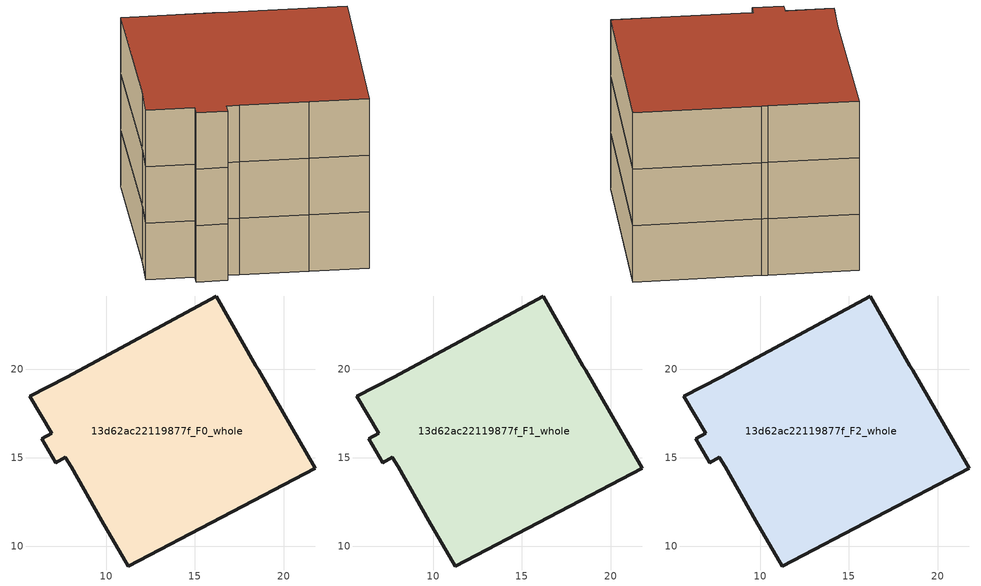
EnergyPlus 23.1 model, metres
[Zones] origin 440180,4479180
13d62ac22119877f_F0_whole
 floor ground (EU_floor_Construction): 18.45,20.2 18.6,19.94 21.78,14.4 11.23,8.9 9.74,11.46 8.02,14.48 7.7,15.03 7.15,14.71 6.36,16.08 6.92,16.38 5.7,18.47 7.77,19.53 16.2,24.12 z0
 wall outside (EU_wall_Construction): 16.2,24.12 7.77,19.53 5.7,18.47 6.92,16.38 6.36,16.08 7.15,14.71 7.7,15.03 8.02,14.48 9.74,11.46 11.23,8.9 21.78,14.4 18.6,19.94 18.45,20.2 16.2,24.12 z0:3
13d62ac22119877f_F1_whole
 floor to 13d62ac22119877f_F0_whole (EU_floor_Construction): 18.45,20.2 18.6,19.94 21.78,14.4 11.23,8.9 9.74,11.46 8.02,14.48 7.7,15.03 7.15,14.71 6.36,16.08 6.92,16.38 5.7,18.47 7.77,19.53 16.2,24.12 z3
 wall outside (EU_wall_Construction): 16.2,24.12 7.77,19.53 5.7,18.47 6.92,16.38 6.36,16.08 7.15,14.71 7.7,15.03 8.02,14.48 9.74,11.46 11.23,8.9 21.78,14.4 18.6,19.94 18.45,20.2 16.2,24.12 z3:6
13d62ac22119877f_F2_whole
 floor to 13d62ac22119877f_F1_whole (EU_floor_Construction): 18.45,20.2 18.6,19.94 21.78,14.4 11.23,8.9 9.74,11.46 8.02,14.48 7.7,15.03 7.15,14.71 6.36,16.08 6.92,16.38 5.7,18.47 7.77,19.53 16.2,24.12 z6
 wall outside (EU_wall_Construction): 16.2,24.12 7.77,19.53 5.7,18.47 6.92,16.38 6.36,16.08 7.15,14.71 7.7,15.03 8.02,14.48 9.74,11.46 11.23,8.9 21.78,14.4 18.6,19.94 18.45,20.2 16.2,24.12 z6:9
 roof outside (EU_roof_Construction): 21.78,14.4 18.6,19.94 18.45,20.2 16.2,24.12 7.77,19.53 5.7,18.47 6.92,16.38 6.36,16.08 7.15,14.71 7.7,15.03 8.02,14.48 9.74,11.46 11.23,8.9 z9
[Building]
EU S2 Campaign: North Axis=0; Terrain=City; Solar Distribution=FullExterior
[Site:Location]
Madrid: Latitude=40.5; Longitude=-3.5; Time Zone=1; Elevation=609
[SizingPeriod:WeatherFileDays]
AnnualSizingPeriod: Begin Month=1; Begin Day of Month=1; End Month=12; End Day of Month=31; Day of Week for Start Day=Monday; Use Weather File Daylight Saving Period=No; Use Weather File Rain and Snow Indicators=No
[MATERIAL]
EU_InternalMass_Material: Roughness=MediumRough; Thickness=0.1; Conductivity=1; Density=1800; Specific Heat=900; Thermal Absorptance=0.9; Solar Absorptance=0.7; Visible Absorptance=0.7
[MATERIAL:NOMASS] Roughness=MediumRough; Thermal Absorptance=0.9; Solar Absorptance=0.7; Visible Absorptance=0.7
Name | Thermal Resistance
EU_wall_NoMass | 1.60022
EU_roof_NoMass | 1.57597
EU_floor_NoMass | 0.470652
[CONSTRUCTION]
EU_wall_Construction: EU_wall_NoMass
EU_roof_Construction: EU_roof_NoMass
EU_floor_Construction: EU_floor_NoMass
EU_InternalMass_Construction: EU_InternalMass_Material
[ZONE] Type=1; Multiplier=1; Ceiling Height=autocalculate; Floor Area=autocalculate; Part of Total Floor Area=Yes
Name | Volume
13d62ac22119877f_F0_whole | 399.424
13d62ac22119877f_F1_whole; 13d62ac22119877f_F2_whole | 399.425
[INTERNALMASS] Construction=EU_InternalMass_Construction; Surface Area=133.141
Name | Zone or ZoneList
13d62ac22119877f_F0_whole_EU_InternalMass | 13d62ac22119877f_F0_whole
13d62ac22119877f_F1_whole_EU_InternalMass | 13d62ac22119877f_F1_whole
13d62ac22119877f_F2_whole_EU_InternalMass | 13d62ac22119877f_F2_whole
[OTHEREQUIPMENT] Fuel Type=Electricity; Design Level Calculation Method=Watts/Area; Power per Zone Floor Area=1; Fraction Latent=0; Fraction Radiant=0; Fraction Lost=0; Carbon Dioxide Generation Rate=0; EndUse Subcategory=EU_Step8_InternalGains
Name | Zone or ZoneList or Space or SpaceList | Schedule
EU_Step8_InternalGain_13d62ac22119877f_F0_whole_f000 | 13d62ac22119877f_F0_whole | EU_Step8_GainSchedule_13d62ac22119877f_F0_whole_f000
EU_Step8_InternalGain_13d62ac22119877f_F1_whole_f000 | 13d62ac22119877f_F1_whole | EU_Step8_GainSchedule_13d62ac22119877f_F1_whole_f000
EU_Step8_InternalGain_13d62ac22119877f_F2_whole_f000 | 13d62ac22119877f_F2_whole | EU_Step8_GainSchedule_13d62ac22119877f_F2_whole_f000
[ZONEVENTILATION:DESIGNFLOWRATE] Schedule=EU_AlwaysOn; Design Flow Rate Calculation Method=AirChanges/Hour; Air Changes per Hour=0.480704; Ventilation Type=Natural; Fan Pressure Rise=0; Fan Total Efficiency=1; Constant Term Coefficient=1; Temperature Term Coefficient=0; Velocity Term Coefficient=0; Velocity Squared Term Coefficient=0; Minimum Indoor Temperature=-100; Maximum Indoor Temperature=100; Delta Temperature=-100; Minimum Outdoor Temperature=-100; Maximum Outdoor Temperature=100; Maximum Wind Speed=40
Name | Zone or ZoneList or Space or SpaceList
EU_ConstantAir_13d62ac22119877f_F0_whole | 13d62ac22119877f_F0_whole
EU_ConstantAir_13d62ac22119877f_F1_whole | 13d62ac22119877f_F1_whole
EU_ConstantAir_13d62ac22119877f_F2_whole | 13d62ac22119877f_F2_whole
[HVACTEMPLATE:THERMOSTAT] Constant Heating Setpoint=20; Constant Cooling Setpoint=50
EU_HeatOnly_13d62ac22119877f_F0_whole; EU_HeatOnly_13d62ac22119877f_F1_whole; EU_HeatOnly_13d62ac22119877f_F2_whole
[HVACTEMPLATE:ZONE:IDEALLOADSAIRSYSTEM] System Availability Schedule=EU_AlwaysOn; Maximum Heating Supply Air Temperature=50; Minimum Cooling Supply Air Temperature=13; Maximum Heating Supply Air Humidity Ratio=0.0156; Minimum Cooling Supply Air Humidity Ratio=0.0077; Heating Limit=NoLimit; Cooling Limit=NoLimit; Heating Availability Schedule=EU_AlwaysOn; Cooling Availability Schedule=EU_CoolingOff; Dehumidification Control Type=ConstantSensibleHeatRatio; Cooling Sensible Heat Ratio=0.7; Dehumidification Setpoint=60; Humidification Control Type=None; Humidification Setpoint=30; Outdoor Air Method=None; Outdoor Air Flow Rate per Person=0.00944; Outdoor Air Flow Rate per Zone Floor Area=0; Outdoor Air Flow Rate per Zone=0; Demand Controlled Ventilation Type=None; Outdoor Air Economizer Type=NoEconomizer; Heat Recovery Type=None; Sensible Heat Recovery Effectiveness=0.7; Latent Heat Recovery Effectiveness=0.65
Name | Template Thermostat
13d62ac22119877f_F0_whole | EU_HeatOnly_13d62ac22119877f_F0_whole
13d62ac22119877f_F1_whole | EU_HeatOnly_13d62ac22119877f_F1_whole
13d62ac22119877f_F2_whole | EU_HeatOnly_13d62ac22119877f_F2_whole
[SIZING:ZONE] Zone Cooling Design Supply Air Temperature Input Method=SupplyAirTemperature; Zone Cooling Design Supply Air Temperature=13; Zone Heating Design Supply Air Temperature Input Method=SupplyAirTemperature; Zone Heating Design Supply Air Temperature=50; Zone Cooling Design Supply Air Humidity Ratio=0.008; Zone Heating Design Supply Air Humidity Ratio=0.008; Cooling Design Air Flow Method=DesignDay; Cooling Design Air Flow Rate=0; Cooling Minimum Air Flow per Zone Floor Area=0.000762; Cooling Minimum Air Flow=0; Cooling Minimum Air Flow Fraction=0.2; Heating Design Air Flow Method=DesignDay; Heating Design Air Flow Rate=0; Heating Maximum Air Flow per Zone Floor Area=0.002032; Heating Maximum Air Flow=0.141576; Heating Maximum Air Flow Fraction=0.3; Account for Dedicated Outdoor Air System=No; Dedicated Outdoor Air System Control Strategy=NeutralSupplyAir; Dedicated Outdoor Air Low Setpoint Temperature for Design=autosize; Dedicated Outdoor Air High Setpoint Temperature for Design=autosize; Zone Load Sizing Method=Sensible Load Only No Latent Load; Zone Latent Cooling Design Supply Air Humidity Ratio Input Method=HumidityRatioDifference; Zone Cooling Design Supply Air Humidity Ratio Difference=0.005; Zone Latent Heating Design Supply Air Humidity Ratio Input Method=HumidityRatioDifference; Zone Humidification Design Supply Air Humidity Ratio Difference=0.005
13d62ac22119877f_F0_whole; 13d62ac22119877f_F1_whole; 13d62ac22119877f_F2_whole
[SCHEDULE:CONSTANT]
Name | Hourly Value
EU_AlwaysOn | 1
EU_CoolingOff | 0
[SCHEDULE:FILE] Column Number=1; Rows to Skip at Top=0; Number of Hours of Data=8760; Column Separator=Comma; Interpolate to Timestep=No; Minutes per Item=60; Adjust Schedule for Daylight Savings=Yes
Name | File
EU_Step8_GainSchedule_13d62ac22119877f_F0_whole_f000 | C:\Users\o_iseri\Desktop\OpenUBEM\openubem\outputs\eu_evidence\EU-11\ES-MAD-BERRUGUETE\idfs\13d62ac22119877f\13d62ac22119877f_F0_whole_f000_gain.csv
EU_Step8_GainSchedule_13d62ac22119877f_F1_whole_f000 | C:\Users\o_iseri\Desktop\OpenUBEM\openubem\outputs\eu_evidence\EU-11\ES-MAD-BERRUGUETE\idfs\13d62ac22119877f\13d62ac22119877f_F1_whole_f000_gain.csv
EU_Step8_GainSchedule_13d62ac22119877f_F2_whole_f000 | C:\Users\o_iseri\Desktop\OpenUBEM\openubem\outputs\eu_evidence\EU-11\ES-MAD-BERRUGUETE\idfs\13d62ac22119877f\13d62ac22119877f_F2_whole_f000_gain.csv
